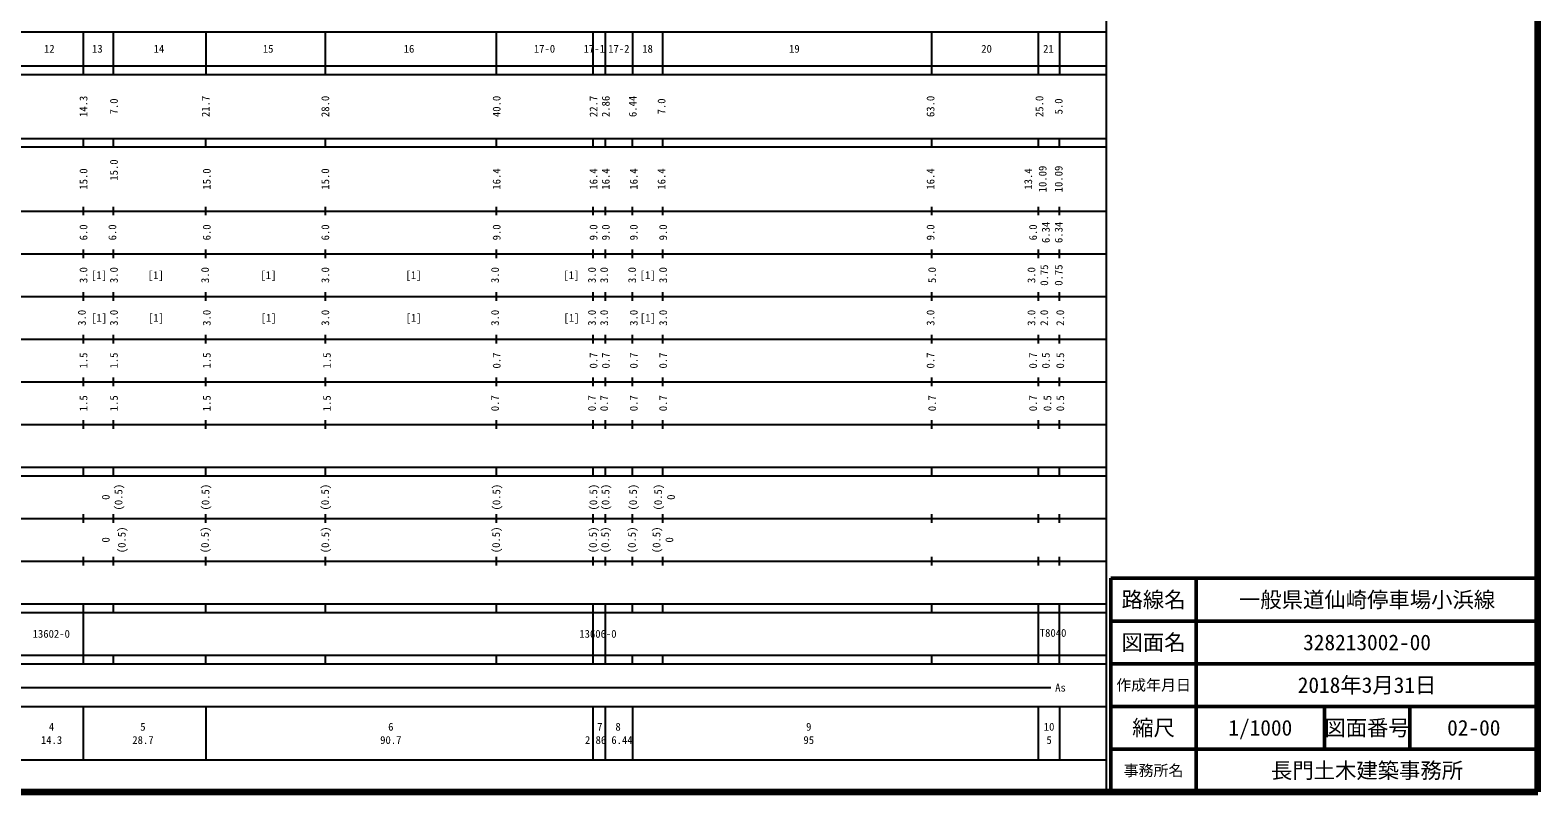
# Model space of a CAD drawing. Units: millimetres, scale not verified. Extents: x 40000 to 680000, y 20000 to 380000.
# Drawn here: x 326893 to 680000, y 20000 to 198357 of the extents above; entities that cross this region are included whole.
import ezdxf
from ezdxf.enums import TextEntityAlignment as Align

# ---------------------------------------------------------------- set-up
doc = ezdxf.new("R2010")
doc.units = ezdxf.units.MM
doc.header["$LTSCALE"] = 1000
for name, color, linetype, lineweight in [('M-TTL', 2, 'Continuous', 140), ('M-TTL-BAND', 7, 'Continuous', 25), ('M-TTL-FRAM', 2, 'Continuous', 50), ('M-TTL-LINE', 7, 'Continuous', 50), ('M-TTL-TXT', 7, 'Continuous', 13)]:
    doc.layers.add(name, color=color, linetype=linetype, lineweight=lineweight)
doc.styles.add('ＭＳ ゴシック', font='')
doc.styles.get('ＭＳ ゴシック').set_extended_font_data('MS Gothic')

msp = doc.modelspace()

# ---------------------------------------------------------------- linework, layer by layer
at = {"layer": 'M-TTL'}
for p, q in [((680000, 20000), (680000, 380000)), ((40000, 20000), (680000, 20000))]:
    msp.add_line(p, q, dxfattribs=at)
at = {"layer": 'M-TTL-BAND'}
for p, q in [((579000, 20000), (579000, 370000)), ((68000, 198000), (579000, 198000)), ((339300, 198000), (339300, 188000)), ((346300, 198000), (346300, 188000)), ((368000, 198000), (368000, 188000)), ((396000, 198000), (396000, 188000)), ((436000, 198000), (436000, 188000)), ((458700, 198000), (458700, 188000)), ((461560, 198000), (461560, 188000)), ((468000, 198000), (468000, 188000)), ((475000, 198000), (475000, 188000)), ((538000, 198000), (538000, 188000)), ((563000, 198000), (563000, 188000)), ((568000, 198000), (568000, 188000)), ((40000, 190000), (579000, 190000)), ((40000, 188000), (579000, 188000)), ((40000, 173000), (579000, 173000)), ((40000, 171000), (579000, 171000)), ((339300, 173000), (339300, 171000)), ((346300, 173000), (346300, 171000)), ((368000, 171000), (368000, 173000)), ((396000, 173000), (396000, 171000)), ((436000, 173000), (436000, 171000)), ((458700, 173000), (458700, 171000)), ((461560, 173000), (461560, 171000)), ((468000, 171000), (468000, 173000)), ((475000, 173000), (475000, 171000)), ((538000, 173000), (538000, 171000)), ((563000, 173000), (563000, 171000)), ((568000, 171000), (568000, 173000)), ((40000, 156000), (579000, 156000)), ((339300, 157000), (339300, 155000)), ((346300, 157000), (346300, 155000)), ((368000, 155000), (368000, 157000)), ((396000, 157000), (396000, 155000)), ((436000, 157000), (436000, 155000)), ((458700, 157000), (458700, 155000)), ((461560, 157000), (461560, 155000)), ((468000, 155000), (468000, 157000)), ((475000, 157000), (475000, 155000)), ((538000, 157000), (538000, 155000)), ((563000, 157000), (563000, 155000)), ((568000, 155000), (568000, 157000)), ((46000, 146000), (579000, 146000)), ((339300, 147000), (339300, 145000)), ((346300, 147000), (346300, 145000)), ((368000, 145000), (368000, 147000)), ((396000, 147000), (396000, 145000)), ((436000, 147000), (436000, 145000)), ((458700, 147000), (458700, 145000)), ((461560, 147000), (461560, 145000)), ((468000, 145000), (468000, 147000)), ((475000, 147000), (475000, 145000)), ((538000, 147000), (538000, 145000)), ((563000, 147000), (563000, 145000)), ((568000, 145000), (568000, 147000)), ((52000, 136000), (579000, 136000)), ((339300, 137000), (339300, 135000)), ((346300, 137000), (346300, 135000)), ((368000, 135000), (368000, 137000)), ((396000, 137000), (396000, 135000)), ((436000, 137000), (436000, 135000)), ((458700, 137000), (458700, 135000)), ((461560, 137000), (461560, 135000)), ((468000, 135000), (468000, 137000)), ((475000, 137000), (475000, 135000)), ((538000, 137000), (538000, 135000)), ((563000, 137000), (563000, 135000)), ((568000, 135000), (568000, 137000)), ((46000, 126000), (579000, 126000)), ((339300, 127000), (339300, 125000)), ((346300, 127000), (346300, 125000)), ((368000, 125000), (368000, 127000)), ((396000, 127000), (396000, 125000)), ((436000, 127000), (436000, 125000)), ((458700, 127000), (458700, 125000)), ((461560, 127000), (461560, 125000)), ((468000, 125000), (468000, 127000)), ((475000, 127000), (475000, 125000)), ((538000, 127000), (538000, 125000)), ((563000, 127000), (563000, 125000)), ((568000, 125000), (568000, 127000)), ((339300, 117000), (339300, 115000)), ((346300, 117000), (346300, 115000)), ((368000, 115000), (368000, 117000)), ((396000, 117000), (396000, 115000)), ((436000, 117000), (436000, 115000)), ((458700, 117000), (458700, 115000)), ((461560, 117000), (461560, 115000)), ((468000, 115000), (468000, 117000)), ((475000, 117000), (475000, 115000)), ((538000, 117000), (538000, 115000)), ((563000, 117000), (563000, 115000)), ((568000, 115000), (568000, 117000)), ((52000, 116000), (579000, 116000)), ((46000, 106000), (579000, 106000)), ((339300, 107000), (339300, 105000)), ((346300, 107000), (346300, 105000)), ((368000, 105000), (368000, 107000)), ((396000, 107000), (396000, 105000)), ((436000, 107000), (436000, 105000)), ((458700, 107000), (458700, 105000)), ((461560, 107000), (461560, 105000)), ((468000, 105000), (468000, 107000)), ((475000, 107000), (475000, 105000)), ((538000, 107000), (538000, 105000)), ((563000, 107000), (563000, 105000)), ((568000, 105000), (568000, 107000)), ((40000, 96000), (579000, 96000)), ((339300, 96000), (339300, 94000)), ((346300, 96000), (346300, 94000)), ((368000, 94000), (368000, 96000)), ((396000, 96000), (396000, 94000)), ((436000, 96000), (436000, 94000)), ((458700, 96000), (458700, 94000)), ((461560, 96000), (461560, 94000)), ((468000, 94000), (468000, 96000)), ((475000, 96000), (475000, 94000)), ((538000, 96000), (538000, 94000)), ((563000, 96000), (563000, 94000)), ((568000, 94000), (568000, 96000)), ((40000, 94000), (579000, 94000)), ((339300, 85000), (339300, 83000)), ((346300, 85000), (346300, 83000)), ((368000, 83000), (368000, 85000)), ((396000, 85000), (396000, 83000)), ((436000, 85000), (436000, 83000)), ((458700, 85000), (458700, 83000)), ((461560, 85000), (461560, 83000)), ((468000, 83000), (468000, 85000)), ((475000, 85000), (475000, 83000)), ((538000, 85000), (538000, 83000)), ((563000, 85000), (563000, 83000)), ((568000, 83000), (568000, 85000)), ((49000, 84000), (579000, 84000)), ((339300, 75000), (339300, 73000)), ((346300, 75000), (346300, 73000)), ((368000, 73000), (368000, 75000)), ((396000, 75000), (396000, 73000)), ((436000, 75000), (436000, 73000)), ((458700, 75000), (458700, 73000)), ((461560, 75000), (461560, 73000)), ((468000, 73000), (468000, 75000)), ((475000, 75000), (475000, 73000)), ((538000, 75000), (538000, 73000)), ((563000, 75000), (563000, 73000)), ((568000, 73000), (568000, 75000)), ((40000, 74000), (579000, 74000)), ((40000, 64000), (579000, 64000)), ((339300, 64000), (339300, 52000)), ((346300, 64000), (346300, 62000)), ((368000, 62000), (368000, 64000)), ((396000, 64000), (396000, 62000)), ((436000, 64000), (436000, 62000)), ((458700, 64000), (458700, 52000)), ((461560, 64000), (461560, 52000)), ((468000, 62000), (468000, 64000)), ((475000, 64000), (475000, 62000)), ((538000, 64000), (538000, 62000)), ((563000, 64000), (563000, 52000)), ((568000, 52000), (568000, 64000)), ((40000, 62000), (579000, 62000)), ((40000, 52000), (579000, 52000)), ((40000, 50000), (579000, 50000)), ((339300, 52000), (339300, 50000)), ((346300, 52000), (346300, 50000)), ((368000, 50000), (368000, 52000)), ((396000, 52000), (396000, 50000)), ((436000, 52000), (436000, 50000)), ((458700, 52000), (458700, 50000)), ((461560, 52000), (461560, 50000)), ((468000, 50000), (468000, 52000)), ((475000, 52000), (475000, 50000)), ((538000, 52000), (538000, 50000)), ((563000, 52000), (563000, 50000)), ((568000, 50000), (568000, 52000)), ((70805, 44406), (565903, 44406)), ((40000, 40000), (579000, 40000)), ((339300, 40000), (339300, 27500)), ((368000, 40000), (368000, 27500)), ((458700, 40000), (458700, 27500)), ((461560, 40000), (461560, 27500)), ((468000, 40000), (468000, 27500)), ((563000, 40000), (563000, 27500)), ((568000, 40000), (568000, 27500)), ((68000, 27500), (579000, 27500))]:
    msp.add_line(p, q, dxfattribs=at)
at = {"layer": 'M-TTL-FRAM'}
for p, q in [((680000, 70000), (580000, 70000)), ((580000, 70000), (580000, 20000))]:
    msp.add_line(p, q, dxfattribs=at)
at = {"layer": 'M-TTL-LINE'}
for p, q in [((600000, 70000), (600000, 20000)), ((680000, 60000), (580000, 60000)), ((680000, 50000), (580000, 50000)), ((680000, 40000), (580000, 40000)), ((630000, 40000), (630000, 30000)), ((650000, 40000), (650000, 30000)), ((680000, 30000), (580000, 30000))]:
    msp.add_line(p, q, dxfattribs=at)

# ---------------------------------------------------------------- texts
at = {"layer": 'M-TTL-BAND', "style": 'ＭＳ ゴシック'}
for s, p in [('12', (331375, 194000)), ('13', (342625, 194000)), ('14', (357047, 194000)), ('15', (382636, 194000)), ('16', (415628, 194000)), ('17-0', (447350, 194000)), ('17-1', (459002, 194000)), ('17-2', (464764, 194000)), ('18', (471489, 194000)), ('19', (505881, 194000)), ('20', (550883, 194000)), ('21', (565383, 194000)), ('[1]', (343008, 141000)), ('[1]', (356324, 141000)), ('[1]', (382703, 141000)), ('[1]', (416676, 141000)), ('[1]', (453648, 141000)), ('[1]', (471523, 141000)), ('[1]', (343041, 131000)), ('[1]', (356357, 131000)), ('[1]', (382736, 131000)), ('[1]', (416709, 131000)), ('[1]', (453681, 131000)), ('[1]', (471556, 131000)), ('13602-0', (331832, 57000)), ('T8040', (566472, 57221)), ('As', (568201, 44406)), ('4', (331898, 35238)), ('5', (353313, 35238)), ('6', (411363, 35238)), ('7', (460310, 35238)), ('8', (464585, 35238)), ('9', (509248, 35238)), ('10', (565533, 35238)), ('14.3', (331898, 32131)), ('28.7', (353313, 32131)), ('90.7', (411363, 32131)), ('2.86', (459314, 32131)), ('6.44', (465500, 32131)), ('95', (509248, 32131)), ('5', (565533, 32131))]:
    msp.add_text(s, height=1833, dxfattribs=at).set_placement(p, align=Align.MIDDLE_CENTER)
for s, p in [('14.3', (339380, 180500)), ('7.0', (346505, 180500)), ('21.7', (367996, 180500)), ('28.0', (396007, 180500)), ('40.0', (436133, 180500)), ('22.7', (458833, 180500)), ('2.86', (461693, 180500)), ('6.44', (467996, 180500)), ('7.0', (474760, 180500)), ('63.0', (537762, 180500)), ('25.0', (563263, 180500)), ('5.0', (567763, 180500)), ('15.0', (346505, 165601)), ('10.09', (564013, 163500)), ('10.09', (567763, 163500)), ('15.0', (339380, 163500)), ('15.0', (368245, 163500)), ('15.0', (396007, 163500)), ('16.4', (436133, 163500)), ('16.4', (458833, 163500)), ('16.4', (461693, 163500)), ('16.4', (468245, 163500)), ('16.4', (474760, 163500)), ('16.4', (537762, 163500)), ('13.4', (560638, 163500)), ('6.0', (339380, 151000)), ('6.0', (346130, 151000)), ('6.0', (368245, 151000)), ('6.0', (396007, 151000)), ('9.0', (436133, 151000)), ('9.0', (458833, 151000)), ('9.0', (461693, 151000)), ('9.0', (468245, 151000)), ('9.0', (475135, 151000)), ('9.0', (537762, 151000)), ('6.0', (561763, 151000)), ('6.34', (564763, 151000)), ('6.34', (567763, 151000)), ('3.0', (339380, 141000)), ('3.0', (346505, 141000)), ('3.0', (367870, 141000)), ('3.0', (396007, 141000)), ('3.0', (435758, 141000)), ('3.0', (458458, 141000)), ('3.0', (461318, 141000)), ('3.0', (467870, 141000)), ('3.0', (475135, 141000)), ('5.0', (538137, 141000)), ('3.0', (561388, 141000)), ('0.75', (564388, 141000)), ('0.75', (567763, 141000)), ('3.0', (339005, 131000)), ('3.0', (346505, 131000)), ('3.0', (368245, 131000)), ('3.0', (396007, 131000)), ('3.0', (435758, 131000)), ('3.0', (458458, 131000)), ('3.0', (461318, 131000)), ('3.0', (468245, 131000)), ('3.0', (475135, 131000)), ('3.0', (537762, 131000)), ('3.0', (561388, 131000)), ('2.0', (564388, 131000)), ('2.0', (568138, 131000)), ('1.5', (339380, 121000)), ('1.5', (346505, 121000)), ('1.5', (368245, 121000)), ('1.5', (396382, 121000)), ('0.7', (436133, 121000)), ('0.7', (458833, 121000)), ('0.7', (461693, 121000)), ('0.7', (468245, 121000)), ('0.7', (475135, 121000)), ('0.7', (537762, 121000)), ('0.7', (561763, 121000)), ('0.5', (564763, 121000)), ('0.5', (568138, 121000)), ('1.5', (339380, 111000)), ('1.5', (346505, 111000)), ('1.5', (368245, 111000)), ('1.5', (396382, 111000)), ('0.7', (435758, 111000)), ('0.7', (458458, 111000)), ('0.7', (461318, 111000)), ('0.7', (468245, 111000)), ('0.7', (475135, 111000)), ('0.7', (538137, 111000)), ('0.7', (561763, 111000)), ('0.5', (565138, 111000)), ('0.5', (568138, 111000)), ('0', (344583, 89000)), ('(0.5)', (347583, 89000)), ('(0.5)', (367960, 89000)), ('(0.5)', (395960, 89000)), ('(0.5)', (436086, 89000)), ('(0.5)', (458786, 89000)), ('(0.5)', (461646, 89000)), ('(0.5)', (468086, 89000)), ('(0.5)', (473963, 89000)), ('0', (476963, 89000)), ('(0.5)', (348333, 79000)), ('(0.5)', (367823, 79000)), ('(0.5)', (396000, 79000)), ('(0.5)', (436000, 79000)), ('(0.5)', (458700, 79000)), ('(0.5)', (461560, 79000)), ('(0.5)', (467823, 79000)), ('(0.5)', (473588, 79000)), ('0', (344583, 79000)), ('0', (476588, 79000))]:
    msp.add_text(s, height=1833, rotation=90, dxfattribs=at).set_placement(p, align=Align.MIDDLE_CENTER)
msp.add_text('13606-0', height=1833, dxfattribs=at).set_placement((455502, 55531), align=Align.BOTTOM_LEFT)
at = {"layer": 'M-TTL-TXT', "style": 'ＭＳ ゴシック'}
for s, height, p in [('路線名', 3666, (590000, 65000)), ('一般県道仙崎停車場小浜線', 3666, (640000, 65000)), ('図面名', 3666, (590000, 55000)), ('328213002-00', 3666, (640000, 55000)), ('作成年月日', 2566, (590000, 45000)), ('2018年3月31日', 3666, (640000, 45000)), ('縮尺', 3666, (590000, 35000)), ('1/1000', 3666, (615000, 35000)), ('図面番号', 3666, (640000, 35000)), ('02-00', 3666, (665000, 35000)), ('事務所名', 2566, (590000, 25000)), ('長門土木建築事務所', 3666, (640000, 25000))]:
    msp.add_text(s, height=height, dxfattribs=at).set_placement(p, align=Align.MIDDLE_CENTER)

doc.saveas('drawing.dxf')
